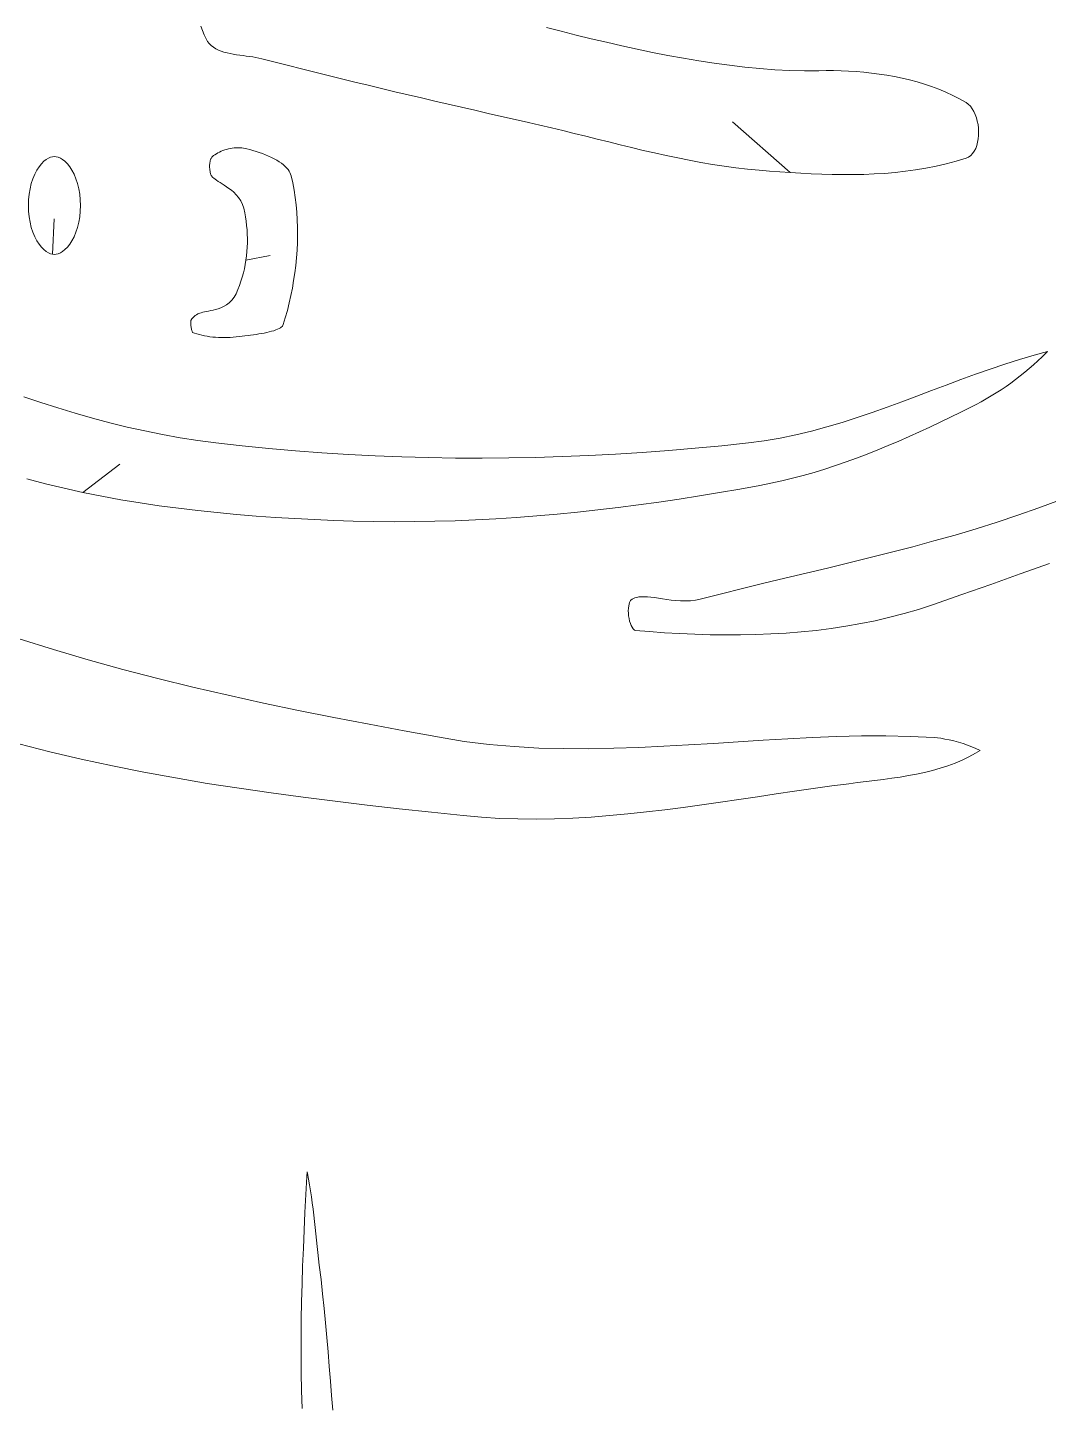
# Model space of a CAD drawing. Header units: inches. Extents: x -12 to 23, y -13.2 to 21.7.
# Drawn here: x 8.404 to 10.573, y 8.902 to 11.829 of the extents above; entities that cross this region are included whole.
import ezdxf

# ---------------------------------------------------------------- set-up
doc = ezdxf.new("R2010")
doc.units = ezdxf.units.IN
doc.header["$MEASUREMENT"] = 0
doc.layers.get('0').update_dxf_attribs({"lineweight": 0})

msp = doc.modelspace()

# ---------------------------------------------------------------- linework, layer by layer
at = {"color": 30, "linetype": 'Continuous', "lineweight": 0, "true_color": 0xff7e00}
for p, q in [((10.0249, 11.521), (9.9021, 11.6284)), ((8.4574, 11.3474), (8.461, 11.4227)), ((8.8683, 11.3349), (8.92, 11.3444)), ((8.5221, 10.8413), (8.6002, 10.9017))]:
    msp.add_line(p, q, dxfattribs=at)
at = {"color": 7, "linetype": 'Continuous', "lineweight": 0}
for p, q in [((8.8087, 11.5627), (8.8055, 11.5609)), ((8.812, 11.5645), (8.8087, 11.5627)), ((8.8156, 11.5661), (8.812, 11.5645)), ((8.8193, 11.5676), (8.8156, 11.5661)), ((8.8232, 11.569), (8.8193, 11.5676)), ((8.8271, 11.5702), (8.8232, 11.569)), ((8.8312, 11.5712), (8.8271, 11.5702)), ((8.8352, 11.572), (8.8312, 11.5712)), ((8.8394, 11.5727), (8.8352, 11.572)), ((8.8435, 11.5732), (8.8394, 11.5727)), ((8.8475, 11.5735), (8.8435, 11.5732)), ((8.8516, 11.5736), (8.8475, 11.5735)), ((8.8555, 11.5735), (8.8516, 11.5736)), ((8.8594, 11.5733), (8.8555, 11.5735)), ((8.8631, 11.5728), (8.8594, 11.5733)), ((8.8667, 11.5722), (8.8631, 11.5728)), ((8.8704, 11.5714), (8.8667, 11.5722)), ((8.8766, 11.5697), (8.8704, 11.5714)), ((8.8832, 11.5678), (8.8766, 11.5697)), ((8.8899, 11.5658), (8.8832, 11.5678)), ((8.8966, 11.5636), (8.8899, 11.5658)), ((8.9032, 11.5612), (8.8966, 11.5636)), ((8.4339, 11.5396), (8.4289, 11.5333)), ((8.439, 11.5448), (8.4339, 11.5396)), ((8.444, 11.5488), (8.439, 11.5448)), ((8.4488, 11.5516), (8.444, 11.5488)), ((8.4532, 11.5535), (8.4488, 11.5516)), ((8.4574, 11.5545), (8.4532, 11.5535)), ((8.4614, 11.5548), (8.4574, 11.5545)), ((8.4654, 11.5545), (8.4614, 11.5548)), ((8.4696, 11.5535), (8.4654, 11.5545)), ((8.474, 11.5516), (8.4696, 11.5535)), ((8.4788, 11.5488), (8.474, 11.5516)), ((8.4838, 11.5448), (8.4788, 11.5488)), ((8.4889, 11.5396), (8.4838, 11.5448)), ((8.4939, 11.5333), (8.4889, 11.5396)), ((8.7911, 11.537), (8.791, 11.5344)), ((8.791, 11.5344), (8.7911, 11.5317)), ((8.7913, 11.5395), (8.7911, 11.537)), ((8.7916, 11.5419), (8.7913, 11.5395)), ((8.792, 11.5442), (8.7916, 11.5419)), ((8.7925, 11.5462), (8.792, 11.5442)), ((8.7931, 11.5481), (8.7925, 11.5462)), ((8.7938, 11.5497), (8.7931, 11.5481)), ((8.7945, 11.5511), (8.7938, 11.5497)), ((8.7952, 11.5523), (8.7945, 11.5511)), ((8.7959, 11.5533), (8.7952, 11.5523)), ((8.7965, 11.5541), (8.7959, 11.5533)), ((8.7974, 11.5549), (8.7965, 11.5541)), ((8.7997, 11.5569), (8.7974, 11.5549)), ((8.8025, 11.5589), (8.7997, 11.5569)), ((8.8055, 11.5609), (8.8025, 11.5589)), ((8.9097, 11.5587), (8.9032, 11.5612)), ((8.9161, 11.556), (8.9097, 11.5587)), ((8.9223, 11.5531), (8.9161, 11.556)), ((8.9282, 11.5502), (8.9223, 11.5531)), ((8.9338, 11.5471), (8.9282, 11.5502)), ((8.939, 11.5439), (8.9338, 11.5471)), ((8.9437, 11.5406), (8.939, 11.5439)), ((8.9481, 11.5372), (8.9437, 11.5406)), ((8.9519, 11.5339), (8.9481, 11.5372)), ((8.9551, 11.5305), (8.9519, 11.5339)), ((8.4157, 11.5077), (8.4123, 11.4974)), ((8.4197, 11.5172), (8.4157, 11.5077)), ((8.4241, 11.5258), (8.4197, 11.5172)), ((8.4289, 11.5333), (8.4241, 11.5258)), ((8.4987, 11.5258), (8.4939, 11.5333)), ((8.5032, 11.5172), (8.4987, 11.5258)), ((8.5071, 11.5077), (8.5032, 11.5172)), ((8.5105, 11.4974), (8.5071, 11.5077)), ((8.7911, 11.5317), (8.7913, 11.529)), ((8.7913, 11.529), (8.7916, 11.5263)), ((8.7916, 11.5263), (8.7921, 11.5237)), ((8.7921, 11.5237), (8.7926, 11.5211)), ((8.7926, 11.5211), (8.7933, 11.5187)), ((8.7933, 11.5187), (8.794, 11.5164)), ((8.794, 11.5164), (8.7946, 11.5148)), ((8.7946, 11.5148), (8.7951, 11.5138)), ((8.7951, 11.5138), (8.7955, 11.5131)), ((8.7955, 11.5131), (8.7964, 11.512)), ((8.7964, 11.512), (8.7979, 11.5105)), ((8.7979, 11.5105), (8.8, 11.5087)), ((8.8, 11.5087), (8.8026, 11.5067)), ((8.8026, 11.5067), (8.8058, 11.5044)), ((8.8058, 11.5044), (8.8094, 11.5021)), ((8.9579, 11.5272), (8.9551, 11.5305)), ((8.9601, 11.524), (8.9579, 11.5272)), ((8.9619, 11.5209), (8.9601, 11.524)), ((8.9632, 11.5178), (8.9619, 11.5209)), ((8.9643, 11.5141), (8.9632, 11.5178)), ((8.9676, 11.4993), (8.9643, 11.5141)), ((8.4076, 11.4748), (8.4064, 11.463)), ((8.4096, 11.4864), (8.4076, 11.4748)), ((8.4123, 11.4974), (8.4096, 11.4864)), ((8.5132, 11.4864), (8.5105, 11.4974)), ((8.5152, 11.4748), (8.5132, 11.4864)), ((8.5164, 11.463), (8.5152, 11.4748)), ((8.8094, 11.5021), (8.8134, 11.4995)), ((8.8134, 11.4995), (8.8178, 11.4968)), ((8.8178, 11.4968), (8.8224, 11.4939)), ((8.8224, 11.4939), (8.8273, 11.4908)), ((8.8273, 11.4908), (8.8323, 11.4873)), ((8.8323, 11.4873), (8.8374, 11.4834)), ((8.8374, 11.4834), (8.8426, 11.4789)), ((8.8426, 11.4789), (8.8478, 11.4738)), ((8.9705, 11.4838), (8.9676, 11.4993)), ((8.9729, 11.4682), (8.9705, 11.4838)), ((8.4064, 11.463), (8.406, 11.4509)), ((8.406, 11.4509), (8.4064, 11.4389)), ((8.5168, 11.4509), (8.5164, 11.463)), ((8.5164, 11.4389), (8.5168, 11.4509)), ((8.8478, 11.4738), (8.8528, 11.4678)), ((8.8528, 11.4678), (8.8573, 11.4609)), ((8.8573, 11.4609), (8.8611, 11.453)), ((8.8611, 11.453), (8.8636, 11.4453)), ((8.9749, 11.4524), (8.9729, 11.4682)), ((8.9764, 11.4365), (8.9749, 11.4524)), ((8.4064, 11.4389), (8.4076, 11.427)), ((8.4076, 11.427), (8.4096, 11.4155)), ((8.5132, 11.4155), (8.5152, 11.427)), ((8.5152, 11.427), (8.5164, 11.4389)), ((8.8636, 11.4453), (8.8657, 11.4355)), ((8.8657, 11.4355), (8.8674, 11.4265)), ((8.8674, 11.4265), (8.8687, 11.4175)), ((8.8687, 11.4175), (8.8698, 11.4084)), ((8.9774, 11.4205), (8.9764, 11.4365)), ((8.9779, 11.4045), (8.9774, 11.4205)), ((8.4096, 11.4155), (8.4123, 11.4045)), ((8.4123, 11.4045), (8.4157, 11.3942)), ((8.4157, 11.3942), (8.4197, 11.3847)), ((8.5032, 11.3847), (8.5071, 11.3942)), ((8.5071, 11.3942), (8.5105, 11.4045)), ((8.5105, 11.4045), (8.5132, 11.4155)), ((8.8698, 11.4084), (8.8707, 11.3993)), ((8.8707, 11.3993), (8.8712, 11.3901)), ((8.8712, 11.3901), (8.8714, 11.3809)), ((8.9777, 11.3723), (8.978, 11.3884)), ((8.978, 11.3884), (8.9779, 11.4045)), ((8.4197, 11.3847), (8.4241, 11.3761)), ((8.4241, 11.3761), (8.4289, 11.3686)), ((8.4289, 11.3686), (8.4339, 11.3623)), ((8.4339, 11.3623), (8.439, 11.3571)), ((8.4838, 11.3571), (8.4889, 11.3623)), ((8.4889, 11.3623), (8.4939, 11.3686)), ((8.4939, 11.3686), (8.4987, 11.3761)), ((8.4987, 11.3761), (8.5032, 11.3847)), ((8.8711, 11.3625), (8.8704, 11.3533)), ((8.8714, 11.3717), (8.8711, 11.3625)), ((8.8714, 11.3809), (8.8714, 11.3717)), ((8.9769, 11.3561), (8.9777, 11.3723)), ((8.439, 11.3571), (8.444, 11.3531)), ((8.444, 11.3531), (8.4488, 11.3503)), ((8.4488, 11.3503), (8.4532, 11.3484)), ((8.4532, 11.3484), (8.4574, 11.3474)), ((8.4574, 11.3474), (8.4614, 11.347)), ((8.4614, 11.347), (8.4654, 11.3474)), ((8.4654, 11.3474), (8.4696, 11.3484)), ((8.4696, 11.3484), (8.474, 11.3503)), ((8.474, 11.3503), (8.4788, 11.3531)), ((8.4788, 11.3531), (8.4838, 11.3571)), ((8.8683, 11.3349), (8.8668, 11.3258)), ((8.8695, 11.3441), (8.8683, 11.3349)), ((8.8704, 11.3533), (8.8695, 11.3441)), ((8.9741, 11.3238), (8.9757, 11.34)), ((8.9757, 11.34), (8.9769, 11.3561)), ((8.8629, 11.3077), (8.8605, 11.2987)), ((8.865, 11.3167), (8.8629, 11.3077)), ((8.8668, 11.3258), (8.865, 11.3167)), ((8.9697, 11.2916), (8.9721, 11.3077)), ((8.9721, 11.3077), (8.9741, 11.3238)), ((8.8514, 11.2725), (8.8473, 11.2631)), ((8.8547, 11.2811), (8.8514, 11.2725)), ((8.8578, 11.2899), (8.8547, 11.2811)), ((8.8605, 11.2987), (8.8578, 11.2899)), ((8.9637, 11.2597), (8.9669, 11.2756)), ((8.9669, 11.2756), (8.9697, 11.2916)), ((8.8328, 11.2442), (8.8268, 11.2398)), ((8.8385, 11.2498), (8.8328, 11.2442)), ((8.8436, 11.2564), (8.8385, 11.2498)), ((8.8473, 11.2631), (8.8436, 11.2564)), ((8.9563, 11.2281), (8.9602, 11.2438)), ((8.9602, 11.2438), (8.9637, 11.2597)), ((8.755, 11.2119), (8.7542, 11.2109)), ((8.7559, 11.2129), (8.755, 11.2119)), ((8.757, 11.2139), (8.7559, 11.2129)), ((8.7581, 11.2149), (8.757, 11.2139)), ((8.7593, 11.2159), (8.7581, 11.2149)), ((8.7605, 11.217), (8.7593, 11.2159)), ((8.7617, 11.2179), (8.7605, 11.217)), ((8.763, 11.2189), (8.7617, 11.2179)), ((8.7638, 11.2195), (8.763, 11.2189)), ((8.7651, 11.2203), (8.7638, 11.2195)), ((8.7663, 11.2209), (8.7651, 11.2203)), ((8.7682, 11.2216), (8.7663, 11.2209)), ((8.7706, 11.2224), (8.7682, 11.2216)), ((8.7734, 11.2232), (8.7706, 11.2224)), ((8.7768, 11.224), (8.7734, 11.2232)), ((8.7805, 11.2248), (8.7768, 11.224)), ((8.7846, 11.2257), (8.7805, 11.2248)), ((8.789, 11.2266), (8.7846, 11.2257)), ((8.7937, 11.2275), (8.789, 11.2266)), ((8.7986, 11.2286), (8.7937, 11.2275)), ((8.8038, 11.23), (8.7986, 11.2286)), ((8.8092, 11.2316), (8.8038, 11.23)), ((8.8149, 11.2337), (8.8092, 11.2316)), ((8.8208, 11.2364), (8.8149, 11.2337)), ((8.8268, 11.2398), (8.8208, 11.2364)), ((8.9477, 11.1979), (8.952, 11.2125)), ((8.952, 11.2125), (8.9563, 11.2281)), ((8.7514, 11.2068), (8.7512, 11.2065)), ((8.7512, 11.2065), (8.7512, 11.2065)), ((8.7512, 11.2065), (8.7512, 11.2065)), ((8.7512, 11.2065), (8.7512, 11.2047)), ((8.7512, 11.2047), (8.7512, 11.2024)), ((8.7512, 11.2024), (8.7512, 11.2001)), ((8.7512, 11.2001), (8.7513, 11.1978)), ((8.7513, 11.1978), (8.7515, 11.1955)), ((8.7516, 11.2072), (8.7514, 11.2068)), ((8.7515, 11.1955), (8.7517, 11.1933)), ((8.7519, 11.2078), (8.7516, 11.2072)), ((8.7517, 11.1933), (8.7521, 11.1911)), ((8.7523, 11.2084), (8.7519, 11.2078)), ((8.7521, 11.1911), (8.7525, 11.1891)), ((8.7528, 11.2092), (8.7523, 11.2084)), ((8.7525, 11.1891), (8.7529, 11.1872)), ((8.7534, 11.21), (8.7528, 11.2092)), ((8.7529, 11.1872), (8.7534, 11.1855)), ((8.7542, 11.2109), (8.7534, 11.21)), ((8.7534, 11.1855), (8.7539, 11.1841)), ((8.7539, 11.1841), (8.7543, 11.1829)), ((8.7543, 11.1829), (8.7548, 11.1819)), ((8.9125, 11.1811), (8.9177, 11.1823)), ((8.9177, 11.1823), (8.9227, 11.1836)), ((8.9227, 11.1836), (8.9274, 11.185)), ((8.9274, 11.185), (8.9316, 11.1865)), ((8.9316, 11.1865), (8.9354, 11.188)), ((8.9354, 11.188), (8.9387, 11.1896)), ((8.9387, 11.1896), (8.9414, 11.1911)), ((8.9414, 11.1911), (8.9435, 11.1925)), ((8.9435, 11.1925), (8.945, 11.1938)), ((8.945, 11.1938), (8.946, 11.1948)), ((8.946, 11.1948), (8.9467, 11.1957)), ((8.9467, 11.1957), (8.947, 11.1963)), ((8.947, 11.1963), (8.9477, 11.1979)), ((8.7548, 11.1819), (8.7551, 11.1814)), ((8.7551, 11.1814), (8.759, 11.1799)), ((8.759, 11.1799), (8.7641, 11.1782)), ((8.7641, 11.1782), (8.7694, 11.1766)), ((8.7694, 11.1766), (8.7748, 11.1752)), ((8.7748, 11.1752), (8.7804, 11.174)), ((8.7804, 11.174), (8.7861, 11.173)), ((8.7861, 11.173), (8.7918, 11.1722)), ((8.7918, 11.1722), (8.7977, 11.1715)), ((8.7977, 11.1715), (8.8037, 11.171)), ((8.8037, 11.171), (8.8098, 11.1707)), ((8.8098, 11.1707), (8.8159, 11.1705)), ((8.8159, 11.1705), (8.8221, 11.1705)), ((8.8221, 11.1705), (8.8284, 11.1706)), ((8.8284, 11.1706), (8.8347, 11.1708)), ((8.8347, 11.1708), (8.841, 11.1712)), ((8.841, 11.1712), (8.8473, 11.1717)), ((8.8473, 11.1717), (8.8537, 11.1723)), ((8.8537, 11.1723), (8.86, 11.173)), ((8.86, 11.173), (8.8663, 11.1738)), ((8.8663, 11.1738), (8.8728, 11.1747)), ((8.8728, 11.1747), (8.8783, 11.1755)), ((8.8783, 11.1755), (8.8841, 11.1764)), ((8.8841, 11.1764), (8.8899, 11.1772)), ((8.8899, 11.1772), (8.8957, 11.1781)), ((8.8957, 11.1781), (8.9014, 11.179)), ((8.9014, 11.179), (8.907, 11.18)), ((8.907, 11.18), (8.9125, 11.1811)), ((10.5116, 11.124), (10.4805, 11.1141)), ((10.5427, 11.1333), (10.5116, 11.124)), ((10.5711, 11.141), (10.5427, 11.1333)), ((10.5509, 11.1209), (10.5598, 11.1295)), ((10.5598, 11.1295), (10.5685, 11.1382)), ((10.5685, 11.1382), (10.5711, 11.141)), ((10.4494, 11.1035), (10.4183, 11.0925)), ((10.4805, 11.1141), (10.4494, 11.1035)), ((10.5132, 11.0887), (10.5229, 11.0965)), ((10.5229, 11.0965), (10.5324, 11.1044)), ((10.5324, 11.1044), (10.5417, 11.1126)), ((10.5417, 11.1126), (10.5509, 11.1209)), ((10.3561, 11.0694), (10.3249, 11.0576)), ((10.3872, 11.0811), (10.3561, 11.0694)), ((10.4183, 11.0925), (10.3872, 11.0811)), ((10.4729, 11.0596), (10.4832, 11.0665)), ((10.4832, 11.0665), (10.4933, 11.0737)), ((10.4933, 11.0737), (10.5034, 11.0811)), ((10.5034, 11.0811), (10.5132, 11.0887)), ((8.4323, 11.0324), (8.3961, 11.0445)), ((10.2936, 11.0458), (10.2622, 11.034)), ((10.3249, 11.0576), (10.2936, 11.0458)), ((10.4304, 11.0339), (10.4412, 11.04)), ((10.4412, 11.04), (10.4519, 11.0463)), ((10.4519, 11.0463), (10.4624, 11.0528)), ((10.4624, 11.0528), (10.4729, 11.0596)), ((8.4687, 11.0208), (8.4323, 11.0324)), ((8.5053, 11.0097), (8.4687, 11.0208)), ((8.542, 10.9993), (8.5053, 11.0097)), ((10.1989, 11.0112), (10.167, 11.0003)), ((10.2306, 11.0224), (10.1989, 11.0112)), ((10.2622, 11.034), (10.2306, 11.0224)), ((10.3651, 11.001), (10.3869, 11.0117)), ((10.3869, 11.0117), (10.4084, 11.0224)), ((10.4084, 11.0224), (10.4195, 11.0281)), ((10.4195, 11.0281), (10.4304, 11.0339)), ((8.579, 10.9895), (8.542, 10.9993)), ((8.6161, 10.9803), (8.579, 10.9895)), ((8.6534, 10.9719), (8.6161, 10.9803)), ((10.1024, 10.9804), (10.0697, 10.9716)), ((10.1348, 10.9901), (10.1024, 10.9804)), ((10.167, 11.0003), (10.1348, 10.9901)), ((10.2994, 10.97), (10.3214, 10.9802)), ((10.3214, 10.9802), (10.3433, 10.9905)), ((10.3433, 10.9905), (10.3651, 11.001)), ((8.6908, 10.9643), (8.6534, 10.9719)), ((8.7285, 10.9575), (8.6908, 10.9643)), ((8.7663, 10.9516), (8.7285, 10.9575)), ((8.8042, 10.9465), (8.7663, 10.9516)), ((9.9697, 10.951), (9.9359, 10.9465)), ((10.0034, 10.9567), (9.9697, 10.951)), ((10.0367, 10.9636), (10.0034, 10.9567)), ((10.0697, 10.9716), (10.0367, 10.9636)), ((10.233, 10.9409), (10.2552, 10.9504)), ((10.2552, 10.9504), (10.2774, 10.9601)), ((10.2774, 10.9601), (10.2994, 10.97)), ((8.8605, 10.9402), (8.8042, 10.9465)), ((8.9169, 10.9346), (8.8605, 10.9402)), ((8.9734, 10.9296), (8.9169, 10.9346)), ((9.0299, 10.9254), (8.9734, 10.9296)), ((9.0865, 10.9219), (9.0299, 10.9254)), ((9.1431, 10.919), (9.0865, 10.9219)), ((9.1998, 10.9168), (9.1431, 10.919)), ((9.5969, 10.9198), (9.5402, 10.9175)), ((9.6536, 10.9228), (9.5969, 10.9198)), ((9.7101, 10.9263), (9.6536, 10.9228)), ((9.7666, 10.9305), (9.7101, 10.9263)), ((9.8231, 10.9352), (9.7666, 10.9305)), ((9.8794, 10.9406), (9.8231, 10.9352)), ((9.9359, 10.9465), (9.8794, 10.9406)), ((10.1659, 10.9144), (10.1884, 10.9229)), ((10.1884, 10.9229), (10.2107, 10.9318)), ((10.2107, 10.9318), (10.233, 10.9409)), ((9.2565, 10.9153), (9.1998, 10.9168)), ((9.3133, 10.9144), (9.2565, 10.9153)), ((9.37, 10.9142), (9.3133, 10.9144)), ((9.4268, 10.9147), (9.37, 10.9142)), ((9.4835, 10.9158), (9.4268, 10.9147)), ((9.5402, 10.9175), (9.4835, 10.9158)), ((10.0754, 10.884), (10.0981, 10.891)), ((10.0981, 10.891), (10.1208, 10.8984)), ((10.1208, 10.8984), (10.1434, 10.9062)), ((10.1434, 10.9062), (10.1659, 10.9144)), ((8.4026, 10.8699), (8.4422, 10.8596)), ((9.9602, 10.8561), (9.9835, 10.8607)), ((9.9835, 10.8607), (10.0066, 10.8658)), ((10.0066, 10.8658), (10.0296, 10.8714)), ((10.0296, 10.8714), (10.0525, 10.8775)), ((10.0525, 10.8775), (10.0754, 10.884)), ((8.4422, 10.8596), (8.482, 10.8501)), ((8.482, 10.8501), (8.5221, 10.8413)), ((8.5221, 10.8413), (8.5623, 10.8333)), ((8.5623, 10.8333), (8.6028, 10.8259)), ((9.7888, 10.8272), (9.8318, 10.8339)), ((9.8318, 10.8339), (9.8747, 10.841)), ((9.8747, 10.841), (9.9176, 10.8484)), ((9.9176, 10.8484), (9.9602, 10.8561)), ((8.6028, 10.8259), (8.6434, 10.8192)), ((8.6434, 10.8192), (8.6842, 10.8131)), ((8.6842, 10.8131), (8.7251, 10.8077)), ((8.7251, 10.8077), (8.7662, 10.8028)), ((8.7662, 10.8028), (8.8073, 10.7984)), ((9.5729, 10.7996), (9.6162, 10.8043)), ((9.6162, 10.8043), (9.6594, 10.8094)), ((9.6594, 10.8094), (9.7026, 10.815)), ((9.7026, 10.815), (9.7457, 10.8209)), ((9.7457, 10.8209), (9.7888, 10.8272)), ((10.5527, 10.8083), (10.5086, 10.7927)), ((10.5966, 10.8247), (10.5527, 10.8083)), ((8.8073, 10.7984), (8.8485, 10.7946)), ((8.8485, 10.7946), (8.8898, 10.7912)), ((8.8898, 10.7912), (8.9311, 10.7883)), ((8.9311, 10.7883), (8.9724, 10.7858)), ((8.9724, 10.7858), (9.0138, 10.7837)), ((9.0138, 10.7837), (9.0551, 10.782)), ((9.0551, 10.782), (9.0963, 10.7806)), ((9.0963, 10.7806), (9.1396, 10.7796)), ((9.1396, 10.7796), (9.1829, 10.7792)), ((9.1829, 10.7792), (9.2262, 10.7793)), ((9.2262, 10.7793), (9.2695, 10.7801)), ((9.2695, 10.7801), (9.3129, 10.7813)), ((9.3129, 10.7813), (9.3562, 10.7831)), ((9.3562, 10.7831), (9.3996, 10.7855)), ((9.3996, 10.7855), (9.4429, 10.7883)), ((9.4429, 10.7883), (9.4863, 10.7916)), ((9.4863, 10.7916), (9.5296, 10.7954)), ((9.5296, 10.7954), (9.5729, 10.7996)), ((10.4643, 10.778), (10.4197, 10.7641)), ((10.5086, 10.7927), (10.4643, 10.778)), ((10.3749, 10.7508), (10.3299, 10.7382)), ((10.4197, 10.7641), (10.3749, 10.7508)), ((10.2397, 10.7142), (10.1944, 10.7028)), ((10.2849, 10.726), (10.2397, 10.7142)), ((10.3299, 10.7382), (10.2849, 10.726)), ((10.1492, 10.6917), (10.1039, 10.6808)), ((10.1944, 10.7028), (10.1492, 10.6917)), ((10.5135, 10.6681), (10.5756, 10.6907)), ((10.0135, 10.6592), (9.9685, 10.6483)), ((10.0587, 10.67), (10.0135, 10.6592)), ((10.1039, 10.6808), (10.0587, 10.67)), ((10.4513, 10.646), (10.5135, 10.6681)), ((9.8788, 10.6262), (9.8333, 10.6145)), ((9.9235, 10.6374), (9.8788, 10.6262)), ((9.9685, 10.6483), (9.9235, 10.6374)), ((10.3891, 10.6242), (10.4513, 10.646)), ((9.6815, 10.6002), (9.6809, 10.5954)), ((9.6824, 10.6043), (9.6815, 10.6002)), ((9.6835, 10.6077), (9.6824, 10.6043)), ((9.6846, 10.6101), (9.6835, 10.6077)), ((9.6856, 10.6115), (9.6846, 10.6101)), ((9.6863, 10.6124), (9.6856, 10.6115)), ((9.6887, 10.6143), (9.6863, 10.6124)), ((9.6915, 10.616), (9.6887, 10.6143)), ((9.6947, 10.6174), (9.6915, 10.616)), ((9.6985, 10.6184), (9.6947, 10.6174)), ((9.7031, 10.6192), (9.6985, 10.6184)), ((9.7084, 10.6197), (9.7031, 10.6192)), ((9.7145, 10.6197), (9.7084, 10.6197)), ((9.7213, 10.6194), (9.7145, 10.6197)), ((9.7287, 10.6187), (9.7213, 10.6194)), ((9.7366, 10.6178), (9.7287, 10.6187)), ((9.7449, 10.6166), (9.7366, 10.6178)), ((9.7536, 10.6153), (9.7449, 10.6166)), ((9.7627, 10.614), (9.7536, 10.6153)), ((9.7721, 10.6128), (9.7627, 10.614)), ((9.7818, 10.6118), (9.7721, 10.6128)), ((9.7917, 10.6111), (9.7818, 10.6118)), ((9.802, 10.6108), (9.7917, 10.6111)), ((9.8125, 10.6112), (9.802, 10.6108)), ((9.8233, 10.6125), (9.8125, 10.6112)), ((9.8333, 10.6145), (9.8233, 10.6125)), ((10.2971, 10.5929), (10.3272, 10.6028)), ((10.3272, 10.6028), (10.3891, 10.6242)), ((9.6809, 10.5954), (9.6806, 10.5901)), ((9.6806, 10.5901), (9.6808, 10.5846)), ((9.6808, 10.5846), (9.6813, 10.579)), ((9.6813, 10.579), (9.6823, 10.5734)), ((9.6823, 10.5734), (9.6835, 10.568)), ((9.6835, 10.568), (9.6851, 10.563)), ((10.1744, 10.5626), (10.2055, 10.5689)), ((10.2055, 10.5689), (10.2363, 10.576)), ((10.2363, 10.576), (10.2669, 10.584)), ((10.2669, 10.584), (10.2971, 10.5929)), ((9.6851, 10.563), (9.6869, 10.5585)), ((9.6869, 10.5585), (9.6889, 10.5548)), ((9.6889, 10.5548), (9.6908, 10.5518)), ((9.6908, 10.5518), (9.6924, 10.5498)), ((9.6924, 10.5498), (9.6936, 10.5487)), ((9.6936, 10.5487), (9.6941, 10.5484)), ((9.6941, 10.5484), (9.695, 10.5482)), ((9.695, 10.5482), (9.7254, 10.5456)), ((9.7254, 10.5456), (9.7576, 10.5433)), ((9.7576, 10.5433), (9.7898, 10.5414)), ((9.7898, 10.5414), (9.8221, 10.5399)), ((9.8221, 10.5399), (9.8544, 10.539)), ((9.8544, 10.539), (9.8868, 10.5385)), ((9.8868, 10.5385), (9.9191, 10.5386)), ((9.9191, 10.5386), (9.9514, 10.5393)), ((9.9514, 10.5393), (9.9836, 10.5406)), ((9.9836, 10.5406), (10.0158, 10.5425)), ((10.0158, 10.5425), (10.0478, 10.5451)), ((10.0478, 10.5451), (10.0797, 10.5483)), ((10.0797, 10.5483), (10.1115, 10.5523)), ((10.1115, 10.5523), (10.143, 10.5571)), ((10.143, 10.5571), (10.1744, 10.5626)), ((8.4594, 10.5074), (8.3865, 10.5306)), ((8.5329, 10.4856), (8.4594, 10.5074)), ((8.6068, 10.4651), (8.5329, 10.4856)), ((8.6811, 10.4458), (8.6068, 10.4651)), ((8.7557, 10.4276), (8.6811, 10.4458)), ((8.8305, 10.4103), (8.7557, 10.4276)), ((8.9054, 10.394), (8.8305, 10.4103)), ((8.9803, 10.3783), (8.9054, 10.394)), ((9.0553, 10.3634), (8.9803, 10.3783)), ((9.1301, 10.3489), (9.0553, 10.3634)), ((9.2047, 10.3349), (9.1301, 10.3489)), ((9.2794, 10.3211), (9.2047, 10.3349)), ((8.3861, 10.3071), (8.4518, 10.2902)), ((9.3319, 10.3125), (9.2794, 10.3211)), ((9.3849, 10.306), (9.3319, 10.3125)), ((9.4379, 10.3014), (9.3849, 10.306)), ((9.8087, 10.305), (9.7559, 10.302)), ((9.8615, 10.3082), (9.8087, 10.305)), ((9.9142, 10.3117), (9.8615, 10.3082)), ((9.9669, 10.315), (9.9142, 10.3117)), ((10.0193, 10.3181), (9.9669, 10.315)), ((10.0717, 10.3207), (10.0193, 10.3181)), ((10.1239, 10.3227), (10.0717, 10.3207)), ((10.176, 10.3239), (10.1239, 10.3227)), ((10.2278, 10.3241), (10.176, 10.3239)), ((10.2795, 10.323), (10.2278, 10.3241)), ((10.3308, 10.3207), (10.2795, 10.323)), ((10.3373, 10.3201), (10.3308, 10.3207)), ((10.3449, 10.319), (10.3373, 10.3201)), ((10.3534, 10.3175), (10.3449, 10.319)), ((10.3626, 10.3156), (10.3534, 10.3175)), ((10.3722, 10.3133), (10.3626, 10.3156)), ((10.382, 10.3107), (10.3722, 10.3133)), ((10.3919, 10.3077), (10.382, 10.3107)), ((10.4015, 10.3045), (10.3919, 10.3077)), ((10.4107, 10.3011), (10.4015, 10.3045)), ((8.4518, 10.2902), (8.518, 10.2747)), ((8.518, 10.2747), (8.5845, 10.2603)), ((9.4909, 10.2984), (9.4379, 10.3014)), ((9.5439, 10.297), (9.4909, 10.2984)), ((9.597, 10.2968), (9.5439, 10.297)), ((9.65, 10.2977), (9.597, 10.2968)), ((9.703, 10.2995), (9.65, 10.2977)), ((9.7559, 10.302), (9.703, 10.2995)), ((10.39, 10.2725), (10.4045, 10.2795)), ((10.4045, 10.2795), (10.4185, 10.2871)), ((10.4193, 10.2975), (10.4107, 10.3011)), ((10.4185, 10.2871), (10.4283, 10.2932)), ((10.427, 10.2939), (10.4193, 10.2975)), ((10.4283, 10.2932), (10.427, 10.2939)), ((8.5845, 10.2603), (8.6515, 10.247)), ((8.6515, 10.247), (8.7187, 10.2347)), ((10.2932, 10.243), (10.3103, 10.2467)), ((10.3103, 10.2467), (10.3271, 10.2508)), ((10.3271, 10.2508), (10.3434, 10.2554)), ((10.3434, 10.2554), (10.3594, 10.2605)), ((10.3594, 10.2605), (10.3749, 10.2662)), ((10.3749, 10.2662), (10.39, 10.2725)), ((8.7187, 10.2347), (8.7862, 10.2233)), ((8.7862, 10.2233), (8.8539, 10.2128)), ((10.0736, 10.2124), (10.1131, 10.218)), ((10.1131, 10.218), (10.1312, 10.2204)), ((10.1312, 10.2204), (10.1495, 10.2226)), ((10.1495, 10.2226), (10.1678, 10.2248)), ((10.1678, 10.2248), (10.186, 10.227)), ((10.186, 10.227), (10.2043, 10.2292)), ((10.2043, 10.2292), (10.2224, 10.2315)), ((10.2224, 10.2315), (10.2404, 10.234)), ((10.2404, 10.234), (10.2582, 10.2367)), ((10.2582, 10.2367), (10.2758, 10.2397)), ((10.2758, 10.2397), (10.2932, 10.243)), ((8.8539, 10.2128), (8.9218, 10.2029)), ((8.9218, 10.2029), (8.9899, 10.1938)), ((8.9899, 10.1938), (9.058, 10.1852)), ((9.8763, 10.1831), (9.9158, 10.1889)), ((9.9158, 10.1889), (9.9552, 10.1948)), ((9.9552, 10.1948), (9.9947, 10.2008)), ((9.9947, 10.2008), (10.0341, 10.2067)), ((10.0341, 10.2067), (10.0736, 10.2124)), ((9.058, 10.1852), (9.1261, 10.1771)), ((9.1261, 10.1771), (9.1942, 10.1694)), ((9.1942, 10.1694), (9.2623, 10.1619)), ((9.2623, 10.1619), (9.33, 10.1547)), ((9.6407, 10.1547), (9.6799, 10.1583)), ((9.6799, 10.1583), (9.7191, 10.1625)), ((9.7191, 10.1625), (9.7583, 10.1671)), ((9.7583, 10.1671), (9.7976, 10.1721)), ((9.7976, 10.1721), (9.837, 10.1775)), ((9.837, 10.1775), (9.8763, 10.1831)), ((9.33, 10.1547), (9.3688, 10.1512)), ((9.3688, 10.1512), (9.4074, 10.1489)), ((9.4074, 10.1489), (9.4461, 10.1476)), ((9.4461, 10.1476), (9.4848, 10.1474)), ((9.4848, 10.1474), (9.5237, 10.148)), ((9.5237, 10.148), (9.5626, 10.1495)), ((9.5626, 10.1495), (9.6016, 10.1518)), ((9.6016, 10.1518), (9.6407, 10.1547)), ((8.9983, 9.398), (8.9977, 9.3878)), ((8.9989, 9.3952), (8.9983, 9.398)), ((8.9977, 9.3878), (8.9957, 9.3498)), ((9.0013, 9.3827), (8.9989, 9.3952)), ((9.0035, 9.3701), (9.0013, 9.3827)), ((9.0055, 9.3574), (9.0035, 9.3701)), ((8.9957, 9.3498), (8.9937, 9.3118)), ((9.0074, 9.3446), (9.0055, 9.3574)), ((9.0092, 9.3318), (9.0074, 9.3446)), ((8.9937, 9.3118), (8.9919, 9.2738)), ((9.0108, 9.3188), (9.0092, 9.3318)), ((9.0124, 9.3058), (9.0108, 9.3188)), ((9.0139, 9.2927), (9.0124, 9.3058)), ((9.0153, 9.2795), (9.0139, 9.2927)), ((9.0167, 9.2663), (9.0153, 9.2795)), ((8.9919, 9.2738), (8.9903, 9.2359)), ((9.0182, 9.253), (9.0167, 9.2663)), ((9.0196, 9.2397), (9.0182, 9.253)), ((8.9903, 9.2359), (8.9888, 9.1979)), ((9.0211, 9.2264), (9.0196, 9.2397)), ((9.0226, 9.213), (9.0211, 9.2264)), ((8.9888, 9.1979), (8.9876, 9.16)), ((9.0242, 9.1998), (9.0226, 9.213)), ((9.0279, 9.1691), (9.0242, 9.1998)), ((9.0312, 9.1385), (9.0279, 9.1691)), ((8.9876, 9.16), (8.9866, 9.1221)), ((9.0344, 9.1078), (9.0312, 9.1385)), ((8.9866, 9.1221), (8.9859, 9.0842)), ((9.0373, 9.0771), (9.0344, 9.1078)), ((8.9859, 9.0842), (8.9855, 9.0464)), ((9.0401, 9.0463), (9.0373, 9.0771)), ((8.9855, 9.0464), (8.9854, 9.0086)), ((9.0427, 9.0154), (9.0401, 9.0463)), ((8.9854, 9.0086), (8.9858, 8.9709)), ((9.0453, 8.9845), (9.0427, 9.0154)), ((8.9858, 8.9709), (8.9866, 8.9332)), ((9.0478, 8.9536), (9.0453, 8.9845)), ((8.9866, 8.9332), (8.9878, 8.8955)), ((9.0504, 8.9225), (9.0478, 8.9536)), ((9.053, 8.8915), (9.0504, 8.9225))]:
    msp.add_line(p, q, dxfattribs=at)
at = {"color": 7, "linetype": 'Continuous', "lineweight": 0, "flags": 128}
msp.add_lwpolyline([(8.7727, 11.8322), (8.7759, 11.8228), (8.7796, 11.8137), (8.7837, 11.8049), (8.7868, 11.7996), (8.7904, 11.7949), (8.7946, 11.7908), (8.7993, 11.7871), (8.8044, 11.784), (8.8098, 11.7812), (8.8156, 11.7789), (8.8217, 11.7769), (8.8281, 11.7751), (8.8347, 11.7737), (8.8414, 11.7724), (8.8482, 11.7713), (8.8552, 11.7703), (8.8621, 11.7693), (8.8691, 11.7684), (8.8759, 11.7675), (8.8827, 11.7665), (8.8894, 11.7654), (8.8958, 11.7641), (8.902, 11.7626), (8.9302, 11.7554), (8.9584, 11.7482), (8.9866, 11.741), (9.0149, 11.7339), (9.0431, 11.7269), (9.0714, 11.72), (9.0997, 11.7131), (9.128, 11.7062), (9.1563, 11.6994), (9.1846, 11.6927), (9.213, 11.686), (9.2413, 11.6793), (9.2697, 11.6727), (9.298, 11.6661), (9.3264, 11.6596), (9.3548, 11.6531), (9.3832, 11.6466), (9.4116, 11.6402), (9.44, 11.6338), (9.4684, 11.6274), (9.4928, 11.6218), (9.5172, 11.6161), (9.5416, 11.6102), (9.5659, 11.6041), (9.5903, 11.5981), (9.6147, 11.592), (9.639, 11.5859), (9.6634, 11.5799), (9.6878, 11.5739), (9.7122, 11.5681), (9.7366, 11.5625), (9.7611, 11.557), (9.7856, 11.5519), (9.8102, 11.547), (9.8348, 11.5424), (9.8594, 11.5382), (9.8841, 11.5345), (9.9089, 11.5311), (9.9337, 11.5283), (9.9586, 11.526), (9.9806, 11.5242), (10.0027, 11.5225), (10.0249, 11.521), (10.0471, 11.5196), (10.0694, 11.5185), (10.0917, 11.5175), (10.1141, 11.5169), (10.1364, 11.5166), (10.1587, 11.5166), (10.181, 11.5171), (10.2032, 11.5179), (10.2253, 11.5192), (10.2474, 11.5211), (10.2694, 11.5235), (10.2912, 11.5264), (10.313, 11.53), (10.3345, 11.5343), (10.356, 11.5392), (10.3772, 11.5449), (10.3982, 11.5513), (10.4035, 11.5537), (10.4082, 11.5571), (10.4123, 11.5613), (10.4159, 11.5664), (10.4188, 11.5721), (10.4211, 11.5785), (10.4229, 11.5853), (10.4242, 11.5925), (10.4248, 11.5999), (10.425, 11.6075), (10.4246, 11.6152), (10.4237, 11.6228), (10.4222, 11.6303), (10.4202, 11.6375), (10.4178, 11.6444), (10.4148, 11.6508), (10.4114, 11.6566), (10.4075, 11.6618), (10.4031, 11.6662), (10.3982, 11.6697), (10.3843, 11.6775), (10.37, 11.6849), (10.3553, 11.6916), (10.3404, 11.6978), (10.3252, 11.7035), (10.3098, 11.7087), (10.2941, 11.7134), (10.2783, 11.7176), (10.2624, 11.7214), (10.2463, 11.7247), (10.2301, 11.7276), (10.2139, 11.7301), (10.1976, 11.7322), (10.1813, 11.7339), (10.1651, 11.7353), (10.1489, 11.7363), (10.1329, 11.737), (10.1169, 11.7374), (10.1011, 11.7375), (10.0854, 11.7373), (10.0548, 11.7371), (10.0237, 11.7379), (9.9922, 11.7394), (9.9604, 11.7418), (9.9282, 11.7449), (9.8959, 11.7487), (9.8633, 11.7532), (9.8306, 11.7582), (9.7978, 11.7637), (9.765, 11.7697), (9.7322, 11.7762), (9.6994, 11.783), (9.6667, 11.7902), (9.6342, 11.7976), (9.6019, 11.8053), (9.5699, 11.8131), (9.5381, 11.821), (9.5067, 11.8291)], dxfattribs=at)

doc.saveas('drawing.dxf')
